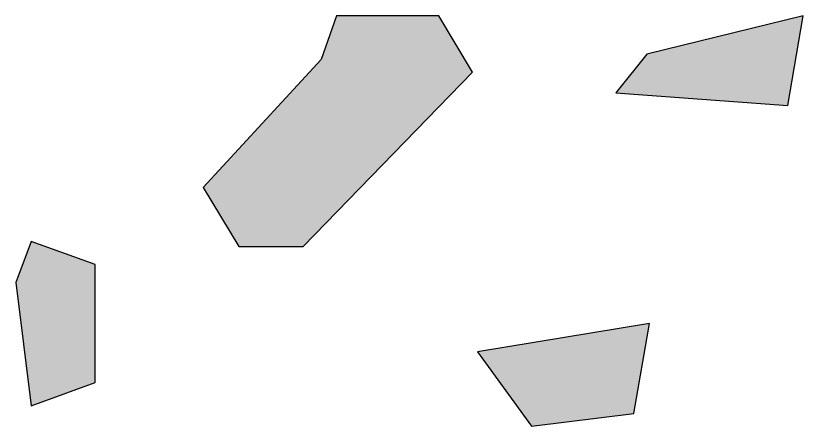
# Model space of a CAD drawing. Header units: millimetres. Extents: x -7200 to 93979, y -9600 to 40920.
# Drawn here: x 10449 to 11228, y 2334 to 2740 of the extents above; entities that cross this region are included whole.
import ezdxf

# ---------------------------------------------------------------- set-up
doc = ezdxf.new("R2010")
doc.units = ezdxf.units.MM
doc.layers.add('ЗАЛИВКА', color=7, linetype='Continuous')
doc.layers.add('ПЛАН', color=7, linetype='Continuous')

msp = doc.modelspace()

# ---------------------------------------------------------------- hatches: boundary and pattern name
at = {"layer": 'ЗАЛИВКА'}
for points in [[(10750.64, 2696.57), (10633.87, 2569.65), (10669.41, 2511.27), (10732.87, 2511.27), (10900.4, 2683.88), (10867.4, 2739.73), (10765.87, 2739.73)], [(11073.02, 2701.65), (11042.56, 2663.57), (11212.63, 2650.88), (11227.86, 2739.73)], [(10448.56, 2475.73), (10463.79, 2353.88), (10527.25, 2376.73), (10527.25, 2493.5), (10463.79, 2516.34)], [(10905.48, 2407.19), (10958.79, 2333.58), (11060.33, 2346.27), (11075.56, 2435.11)]]:
    msp.add_hatch(color=7, dxfattribs=at).paths.add_polyline_path(points)

# ---------------------------------------------------------------- linework, layer by layer
at = {"layer": 'ПЛАН'}
for points in [[(10750.64, 2696.57), (10633.87, 2569.65), (10669.41, 2511.27), (10732.87, 2511.27), (10900.4, 2683.88), (10867.4, 2739.73), (10765.87, 2739.73)], [(11073.02, 2701.65), (11042.56, 2663.57), (11212.63, 2650.88), (11227.86, 2739.73)], [(10448.56, 2475.73), (10463.79, 2353.88), (10527.25, 2376.73), (10527.25, 2493.5), (10463.79, 2516.34)], [(10905.48, 2407.19), (10958.79, 2333.58), (11060.33, 2346.27), (11075.56, 2435.11)]]:
    msp.add_lwpolyline(points, close=True, dxfattribs=at)

doc.saveas('drawing.dxf')
